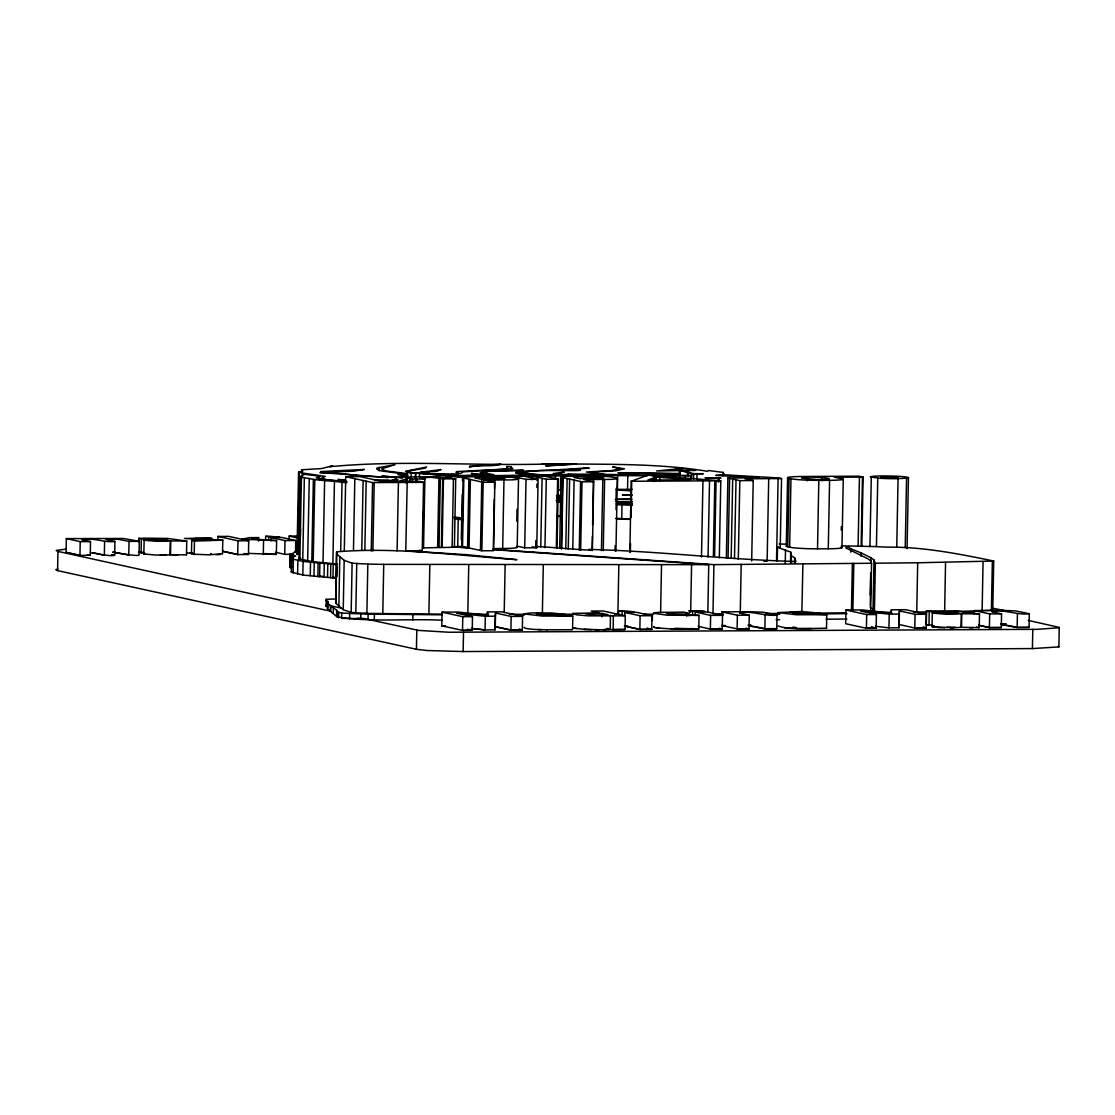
<?xml version="1.0" encoding="UTF-8"?>
<svg xmlns="http://www.w3.org/2000/svg" width="1115" height="1115" viewBox="0 0 1115 1115"><rect width="100%" height="100%" fill="white"/><g stroke="black" fill="none" stroke-linecap="round" stroke-linejoin="round"><path stroke-width="1.5" d="M1028.253 620.4L1059.236 627.383L1058.888 646.909L1032.42 648.582L463.143 651.55L426.655 650.505L416.439 649.292L57.576 570.615L57.952 551.409L56.182 550.448L65.855 549.179M128.755 555.089C87.89 547.158 137.716 557.57 139.068 555.033L139.319 541.346L123.444 538.475L66.329 538.601L66.064 552.385L79.959 555.437L90.259 555.284M66.329 538.601L80.224 541.653L79.959 555.437L66.064 552.301M104.601 541.528L104.336 555.298C74.9 548.608 110.859 557.779 114.65 555.159L114.915 541.472C103.723 542.921 92.893 537.054 81.716 539.66L90.524 541.597L90.259 555.382L87.318 554.643M90.566 552.887L94.176 553.138M128.755 555.172L129.019 541.388L117.214 539.075L106.092 539.535L114.915 541.472M138.72 541.792L138.776 538.364L145.312 538.169L167.389 538.392L186.749 541.082L186.484 554.866M143.821 552.594L141.089 552.719L141.354 538.935L138.776 538.364M186.484 554.782L155.333 555.047L143.835 553.932L144.142 540.036L163.32 539.312L141.354 538.935M160.351 555.075L165.842 554.866M170.037 554.629L170.302 540.845L186.749 541.082M170.511 554.629L170.776 540.845M172.546 554.796L177.689 554.88M186.721 552.915L192.574 553.263M189.703 553.138L192.574 553.165M222.512 553.89L222.777 540.19L195.041 538.573L211.989 538.475L209.355 537.89L184.365 538.461L211.836 540.315L191.724 540.357L191.459 554.127L209.481 554.824L221.871 553.779M194.205 554.74L194.47 540.956L191.724 540.357M210.47 553.834L211.292 553.932M210.819 554.211L211.571 554.002M215.934 554.726L220.394 554.49M217.941 539.869L217.996 536.44L228.742 536.385L241.3 539.144L276.618 540.622L276.353 554.406L248.687 553.388M217.996 536.44L237.983 540.831L237.718 554.601L248.45 554.462L248.715 540.775L241.774 539.242M258.555 541.026L258.624 537.597L249.704 537.639L241.997 539.144M263.293 554.476L263.558 540.691M265.579 539.758L265.649 536.329L279.503 536.97L265.649 536.329M268.701 540.441L268.771 537.026M271.043 540.956L271.112 537.528L281.844 537.472L295.74 540.524L295.503 552.51M290.876 554.239L284.729 554.364L284.994 540.58L271.112 537.528M289.12 539.493L289.189 536.078L298.388 536.022M290.151 553.793L291.461 554.267L291.196 567.87L289.886 567.396L290.151 553.793C293.928 553.876 293.97 552.078 295.545 551.535M289.886 567.396L290.374 553.625M290.221 567.66L290.485 554.057M335.685 578.183L302.848 575.019L291.322 572.148L291.837 557.598L295.67 556.106L291.461 554.267M293.134 558.211L293.203 554.81M293.12 572.887L293.37 559.284L291.572 558.545M299.308 472.3L297.733 554.462L296.98 554.294L298.569 472.133L302.806 471.241L301.343 469.791L321.482 468.579L332.702 465.763L329.803 466.711C404.257 459.589 479.673 466.516 554.476 463.798C605.403 464.593 657.334 463.06 707.523 471.297L708.541 470.53L723.133 472.398L723.064 475.812M297.607 573.877L297.872 560.26M337.413 564.065L311.796 561.556L298.945 558.74L300.52 476.593L304.562 474.321L318.458 476.035L319.587 476.272L319.517 479.701M299.879 559.033L301.454 476.872M300.339 537.193L300.506 528.635M301.454 479.004L301.524 475.575M302.235 476.384L302.304 472.955L298.569 472.133M302.764 559.939L304.339 477.778L300.52 476.593M302.848 575.019L303.099 561.416L293.37 559.284M307.67 560.65L309.259 478.502L304.339 477.778M310.263 575.758L310.528 562.155M311.796 561.556L313.371 479.408L309.259 478.502M313.204 561.709L314.778 479.561M313.97 576.134L314.235 562.531L303.099 561.416M317.873 576.594L318.123 562.991L314.235 562.531M319.629 576.734L319.88 563.131M323.029 562.768L324.618 480.621L313.371 479.408M324.019 577.068L324.284 563.465M442.028 620.205C407.268 618.477 371.351 622.449 337.106 616.916L327.503 608.748L327.671 606.685L326.165 606.365L326.249 599.312L335.49 598.95M327.531 577.333L327.796 563.73L318.123 562.991M327.503 608.748L327.768 601.306L326.277 600.985L326.249 599.312M327.615 607.243L327.768 601.306M330.556 577.626L330.807 564.023L327.796 563.73M330.277 610.853L330.388 605.473M332.869 563.493L334.444 481.346L324.618 480.621M332.967 577.946L333.232 564.343L330.807 564.023M333.274 613.125L333.385 607.745M406.487 482.586L406.682 472.314L466.53 477.248L407.393 472.272L405.776 550.88L466.6 554.671L516.872 559.674C457.052 555.479 396.006 546.921 336.619 551.841L335.768 603.299L343.239 609.682L351.169 612.47L366.891 613.403L442.418 614.142M335.768 603.299L336.619 551.841M337.078 576.594L337.274 566.392M336.591 615.633L336.688 610.253L327.601 603.368M337.106 616.916L336.688 610.253M338.612 617.724L338.723 612.344L337.218 611.536M338.876 605.961L339.824 556.664M340.702 550.74L342.012 482.279L334.444 481.346M338.723 612.344L341.706 612.999L341.608 618.379L364.744 618.672L418.515 630.407L449.024 632.247L1037.466 629.334L1059.25 627.703M343.239 609.682L344.173 560.371L336.702 553.988M344.284 551.284L345.72 476.704L360.117 476.621L382.543 481.541L419.129 481.346L423.547 482.321L422.237 550.796L405.776 550.88M349.58 618.839L349.692 613.459L341.706 612.999M351.169 612.47L352.117 563.173L344.173 560.371M353.469 549.807L354.835 478.697M355.797 612.79L356.744 563.493L352.117 563.173M361.79 549.793L363.114 480.509M360.675 619.229L360.772 613.849L349.692 613.459M364.87 549.653L366.18 481.192M366.891 613.403L367.825 564.106L356.744 563.493M368.006 619.382L368.117 614.003L364.842 613.292M371.253 551.061L372.563 482.586L345.72 476.704M372.898 551.047L374.208 482.586M374.292 619.522L374.403 614.142L442.139 614.825M379.156 470.948L379.225 467.519L394.905 464.76L381.511 468.816L385.372 470.851L405.86 473.457M382.793 613.682L383.741 564.371L708.75 564.664L707.83 612.26M397.107 550.921L398.417 482.447M405.553 482.739L405.609 479.325L400.522 480.607L399.686 481.373L400.438 482.502M406.905 482.879L407.073 477.373L408.968 476.927L440.035 476.802L455.714 478.809L454.404 547.27L422.766 547.869M407.672 481.513L407.073 477.373M409.999 482.028L410.055 478.558M411.073 477.973L411.17 472.76L405.567 471.241L426.571 467.046L425.08 468.189L407.351 471.199L411.101 472.871M412.313 482.53L412.383 479.06L407.742 478.042M412.787 620.024L412.898 614.644M415.797 482.516L415.867 479.046M416.662 482.502L416.717 479.046M419.435 477.053L419.505 473.582M416.439 649.292L416.815 630.087M423.129 527.311L423.435 511.729M423.547 548.273L424.885 479.004L419.909 477.805L431.463 477.332L443.463 478.879L455.714 478.809M428.885 614.086L429.832 564.775M437.624 547.256L438.962 477.889M439.031 547.465L440.355 478.196M441.373 547.172L442.683 478.697M442.153 547.34L443.463 478.879M522.573 616.372L501.848 611.828L487.478 611.912L487.311 615.187L458.446 612.065L442.056 612.149L441.791 625.836L462.516 630.379L472.23 630.337L472.495 616.637L456.648 613.166L485.332 616.261L495.283 616.205L495.534 613.013L511.172 616.442L522.573 616.372L522.308 630.073L510.907 630.128L495.269 626.7L495.534 613.013M447.812 477.485L447.882 474.056L458.112 474.446L450.739 474.363L449.052 475.269L452.021 475.91L478.14 474.851L471.408 473.373L481.987 474.851L479.506 475.575L493.471 475.868L446.125 476.063M452.119 547.284L453.443 478.823M457.694 474.948L457.763 471.534L504.147 469.164L507.869 468.579L507.046 466.502L510.795 466.753L512.858 468.69L463.269 471.854L460.258 473.736L455.91 472.203L457.763 471.534M457.694 547.13L458.223 519.339L454.92 518.796M461.317 539.576L462.181 494.544M462.446 480.69L462.516 477.22L465.972 476.663A23.276 1.617 1.1 0 1 478.265 476.244L492.691 476.258A23.624 1.645 1.1 0 1 501.346 476.551L503.994 476.69A22.857 1.589 1.1 0 1 513.75 477.61L517.625 478.433A21.84 1.519 1.1 0 1 516.147 479.52A22.481 1.575 1.1 0 1 511.102 479.882L484.83 480.049L494.851 482.238L493.541 550.712L481.847 550.768L469.067 547.967L454.07 546.935L467.575 547.646L468.885 479.171M467.575 547.646L461.847 546.378L463.157 477.917M462.544 546.545L463.854 478.07L462.544 477.192M442.056 612.149L462.781 616.693L462.516 630.379L472.244 630.24L467.478 629.292M463.143 651.55L463.506 632.344M467.798 614.254L468.746 564.943M469.067 547.967L470.377 479.506M477.805 477.373L477.875 473.945M481.666 480.732L481.736 477.262L502.057 477.778A13.673 0.948 1.1 0 1 504.83 478.558L480.565 479.115L475.394 477.973M480.44 550.462L481.75 482.001M482.656 474.879L482.725 471.45L484.133 471.171L523.423 470.237L488.091 471.394L485.109 473.15L493.945 474.697L488.732 475.548L487.004 475.297L489.053 474.642L479.952 473.122L482.725 471.45M481.847 550.768L483.157 482.307L463.854 478.07M483.436 480.704L483.506 477.234M484.063 474.6L484.133 471.171M484.955 480.69L485.025 477.22M495.032 629.822L485.067 629.961L485.332 616.261M488.928 480.677L488.983 477.206M487.408 615.341L487.478 611.912M492.621 480.718L492.691 477.234M493.374 547.242L494.293 499.311M494.503 489.039L494.642 480.105M495.283 616.205L495.018 629.905L495.269 626.616L510.907 630.045L522.308 629.989L519.13 629.278M493.332 548.566L502.67 548.524L503.98 480.049M504.217 612.609L505.137 565.012M506.823 470.405L507.046 466.502M510.726 470.182L510.795 466.753M510.907 630.128L511.172 616.442M516.803 521.221L517.039 509.234M517.193 547.298L518.517 478.823M524.691 547.813L526.015 479.352L511.701 476.203L523.771 476.147L538.085 479.283L536.761 547.758L524.691 547.813L516.998 546.127M524.106 627.285C523.799 629.919 551.841 629.752 537.751 629.585M531.897 479.548L531.966 476.091L544.036 476.021L558.35 479.157L557.012 548.441M532.343 479.603L532.413 476.189M535.757 545.681L535.855 540.538M536.872 487.478L536.942 484.049M537.012 480.635L537.068 477.206M562.113 476.509L588.553 475.729A23.694 1.659 1.1 0 1 600.177 476.049L602.825 476.189A22.913 1.603 1.1 0 1 611.215 476.913L616.456 477.931A21.84 1.519 1.1 0 1 614.978 479.032A22.481 1.575 1.1 0 1 609.933 479.394L583.661 479.548L593.682 481.75L592.372 550.211C575.187 549.597 557.918 547.702 540.761 546.768L542.071 478.307M542.35 614.254L543.298 564.957M544.956 547.688L546.28 479.227L531.966 476.091M572.817 615.996L542.447 616.079L523.897 613.891L530.907 612.929L551.8 612.971L566.476 614.616L539.13 614.755L572.817 615.996L572.553 629.696L546.935 629.808M555.395 479.436L555.465 476.007L567.633 475.534M556.329 547.632L557.639 479.171M560.427 489.499L560.678 475.812M559.688 548.064L561.054 476.913M561.319 548.733L562.685 477.582A22.244 1.547 1.1 0 1 562.113 476.509M561.639 548.803L563.005 477.652M565.779 548.719L567.131 478.544M568.26 549.263L569.612 479.088M572.789 548.552L574.1 480.077M572.887 627.759L576.357 628.539L574.392 628.163M579.27 549.974L580.581 481.499M580.678 550.28L581.988 481.805L562.685 477.582M591.438 629.585C567.577 628.888 611.271 630.059 595.159 629.654M592.107 550.615L592.4 536.468M592.609 524.635L593.473 479.603M601.445 550.559L602.811 479.561M601.947 616.832L602.016 613.417L585.389 613.835L596.26 615.271L608.107 614.755L602.016 613.417M603.243 550.685L604.609 479.534M599.048 629.752L625.027 629.529L625.292 615.842L603.187 610.992L591.257 611.062L599.549 612.874L572.622 613.389L576.622 614.839L588.149 615.856L625.292 615.842M610.476 615.271L610.212 628.958L603.424 629.682M613.111 629.599L613.375 615.898M615.062 550.824L615.159 545.611M616.024 500.496L616.261 488.342M616.051 509.722L616.149 504.593L632.358 505.332M615.94 551.214L617.348 478.321M647.244 475.743L617.682 475.617L617.417 489.318L632.317 489.415M618.839 564.929L617.891 614.226L614.449 614.226M618.63 614.49L618.686 611.062L634.031 611.759L618.686 611.062M630.365 518.963L621.738 518.642L622.003 504.942M622.086 615.243L622.156 611.828M624.679 615.814L624.735 612.4L636.623 612.33L651.996 615.703L651.731 629.39L639.857 629.459L624.484 626.086L627.87 626.072M627.55 489.401L627.801 475.715M629.85 552.273L631.215 481.262L647.801 475.199L720.792 480.788L719.314 557.807M630.351 552.232L630.519 543.549M631.02 517.513L631.717 481.081M647.132 628.303L651.745 629.306L639.857 629.376L640.121 615.759L624.735 612.4M653.474 481.471L653.529 478.042M652.303 620.553L652.4 615.173L648.986 615.173M655.118 480.886L655.188 477.457M653.529 627.174L654.923 627.647L653.738 626.602M656.233 480.495L656.303 477.067L690.45 479.798L647.857 480.063L656.303 477.067M659.662 480.76L659.718 477.345M659.787 628.289L657.07 627.954L675.788 629.222L698.784 628.985L674.896 628.316M660.61 612.511L661.529 564.915M671.216 629.097L675.788 629.222M679.356 475.617L679.453 470.474L689.53 472.495L679.453 470.474M679.997 475.757L680.094 470.614M680.638 629.292L685.781 629.208M684.694 479.157L684.763 475.729L691.648 475.548L691.579 478.976M687.453 475.952L687.523 472.537M688.178 476.133L688.248 472.718L697.042 474.321L696.945 479.464M686.826 616.219L686.896 612.804L683.899 612.135L658.115 612.414A20.655 1.436 1.1 0 0 653.404 613.208L667.188 615.215L699.049 615.382L698.784 629.069L690.952 628.525M691.133 479.129L691.202 475.701M689.112 615.828L689.209 610.699L704.555 611.396L689.209 610.699M690.659 612.358L691.579 564.747M693.6 479.255L693.697 474.112L688.248 472.718M692.596 614.881L692.666 611.452M695.189 615.452L695.258 612.024L707.147 611.968L722.52 615.341L722.255 629.027L710.367 629.083L698.074 626.309M701.488 557.082L702.952 480.886M708.053 557.054L709.516 480.844M710.367 629.083L710.631 615.396L695.258 612.024M713.377 556.134L714.813 480.816M712.973 613.933L713.921 564.636L492.663 549.291M714.604 556.12L716.053 480.816M718.311 481.861L718.381 478.391M718.994 481.833L719.05 478.363L720.959 478L705.098 477.778L719.05 478.363M721.935 615.313L722.004 611.884L748.555 611.675L763.273 612.233L777.016 615.048L776.751 628.749L764.862 628.804L749.754 626.128M726.353 557.835L727.886 478L759.287 477.847L715.732 475.408L722.478 474.669L778.814 477.973L781.545 478.572L780.235 547.047L776.793 547.061L790.716 552.134L791.58 562.754M728.067 558.211L729.6 478.377M731.189 557.793L732.694 479.06M734.492 558.517L736.012 479.785M722.004 611.884L737.377 615.257L737.113 628.944L749.001 628.888L749.266 615.187L739.58 613.069C752.207 610.114 764.402 616.734 777.016 615.048M738.311 559.354L739.83 480.621L727.886 478M740.276 612.01L741.182 564.399L871.554 563.256L870.648 610.853M751.677 560.998L753.224 480.551L745.057 478.767L781.545 478.572M751.803 626.226L753.559 626.309M755.022 626.644L764.862 628.721L776.751 628.651M764.862 628.804L765.127 615.118M764.123 561.221L767.134 560.789L768.709 478.642M776.528 560.664L778.103 478.586M777.253 560.817L777.517 547.214M785.253 563.284L785.518 549.681M826.508 628.275C811.72 628.093 789.894 630.351 778.061 625.961M786.284 546.085L787.594 477.61M863.121 477.081L834.368 477.234L843.274 479.046L841.964 547.716A22.481 1.575 1.1 0 1 839.957 548.245A21.84 1.519 1.1 0 1 828.278 548.789L817.518 548.831A22.857 1.589 1.1 0 1 803.176 548.496L800.528 548.343A23.694 1.659 1.1 0 1 792.11 547.618L787.748 546.754L789.072 478.293A23.276 1.617 1.1 0 1 788.709 477.206L791.441 476.872A22.244 1.547 1.1 0 1 803.678 476.481L859.038 476.189L863.121 477.081L861.784 546.462M787.706 628.01L784.333 627.62M789.643 547.2L790.967 478.725L789.072 478.293M790.521 562.336L790.716 552.134M791.176 563.019L791.329 554.531M791.692 628.247L787.72 627.912M794.591 562.936L794.688 557.835L791.706 555.967M795.288 563.298L795.343 559.897M796.138 628.442L811.316 628.553M826.508 628.372L826.773 614.672L793.072 613.431L820.431 613.278L801.88 611.508L802.912 563.967M807.246 480.844L807.316 477.373C805.365 475.882 840.069 478.405 825.783 479.325A13.673 0.948 1.1 0 1 816.013 479.436L801.88 478.14A11.011 0.767 1.1 0 1 807.302 477.373M817.518 548.831L818.828 480.37L829.588 480.328A21.84 1.519 1.1 0 0 841.254 479.771A22.481 1.575 1.1 0 0 843.288 479.241M822.09 480.774L822.159 477.29M828.278 548.789L829.588 480.328M841.268 530.001L841.337 526.573M926.467 614.267L905.756 609.724L891.373 609.793L891.206 613.069L862.341 609.947L845.951 610.03L845.7 623.731L866.411 628.275L876.139 628.219L876.404 614.532L860.543 611.048L889.226 614.156L899.192 614.1L899.429 610.895L915.067 614.323L926.467 614.267L926.217 627.968L914.802 628.024L899.164 624.498L899.429 610.895M850.745 552.162L850.801 548.761L848.167 546.866L846.201 547.117L845.797 547.897L868.083 558.908L871.094 561.263L871.554 563.256M851.442 611.048L852.362 563.451M852.891 611.034L853.811 563.437M858.104 546.378L859.428 477.095M861.128 546.462L862.466 477.081M861.142 556.343L861.198 552.942L850.801 548.761M845.951 610.03L866.676 614.574L866.411 628.275L876.139 628.135L871.386 627.09M869.951 546.629L871.289 477.359M870.258 595.159L870.676 573.054M870.871 562.852L870.968 557.765L861.198 552.942M870.244 605.459L870.871 573.166M873.965 611.438L873.045 609.278L873.993 559.981L870.968 557.765M874.453 610.811L875.359 563.214L873.993 559.981M953.144 611.577L992.768 610.337L993.716 561.04C961.019 554.28 927.861 547.73 894.397 547.158A19.053 1.324 1.1 0 1 879.833 546.824L876.446 546.601L877.756 478.14M899.164 624.498L898.927 627.787L888.962 627.843L889.226 614.156M891.303 613.222L891.373 609.793M896.753 547.117L898.063 478.656M898.927 627.787L899.192 614.1M905.227 547.507L906.551 478.224A19.053 1.324 1.1 0 0 892.99 476.077A19.053 1.324 1.1 0 0 870.425 477.053L881.143 478.349A19.053 1.324 1.1 0 0 895.707 478.697L906.593 478.224M907.066 548.692L908.432 477.582M914.802 628.024L915.067 614.323M913.352 612.107L916.739 612.079L917.687 562.782L993.716 561.04M976.615 627.076L979.221 627.675L979.472 613.975L955.485 610.853L926.384 610.978L926.133 624.665L932.001 625.083M926.384 610.978L929.241 611.605L928.99 625.292L926.133 624.581M929.241 611.605L953.548 612.024L932.321 612.818L932.029 626.741L953.506 627.787L950.301 627.829M932.851 627.006C930.565 625.78 938.161 625.961 932.056 626.505M939.666 627.689L932.865 626.923M944.628 611.717L945.562 562.42M944.74 627.87L939.666 627.606M953.506 627.87L961.019 627.327L961.283 613.71L979.472 613.975M979.221 627.592L961.548 627.313L961.799 613.71M969.493 627.787L972.949 627.703M974.245 613.989L974.301 610.574L1000.866 610.351L1015.584 610.909L1029.312 613.724L1029.047 627.424L1017.159 627.48L1002.064 624.721L1004.113 624.818M982.12 611.104L983.068 561.807M1029.312 613.724C1016.699 615.41 1004.504 608.79 991.89 611.759L1001.563 613.877L1001.298 627.564L989.423 627.634L989.674 613.933L974.301 610.574M991.402 610.699L992.35 561.403M1007.319 625.334L1017.173 627.397L1029.047 627.341M1017.159 627.48L1017.424 613.794M1032.42 648.582L1032.797 629.376M723.133 472.398L723.997 473.75L723.245 474.934L724.346 475.255M143.835 554.03L144.713 553.542M222.777 540.19L194.47 540.956M291.322 572.148L291.572 571.201M298.945 558.74L299.949 557.737M448.578 475.854L444.272 474.488L423.811 473.541L426.641 472.272L428.885 472.774C429.47 475.798 443.408 473.304 447.882 474.056M319.587 476.272L316.27 477.861L324.27 479.757L346.654 481.805M392.898 482.335L395.518 481.875L393.846 481.053L398.041 479.757L396.118 481.136L397.888 481.959L395.49 482.265M296.98 554.294L299.559 553.57M379.225 467.519L376.842 468.091L376.912 469.276L381.302 470.92L407.156 474.307M290.109 567.228L291.782 566.964M57.882 569.082L55.806 569.667L57.576 570.615M653.78 475.52L657.78 475.394M258.624 537.597L251.474 538.977L276.618 540.622M606.435 628.679L607.842 628.442M327.253 604.581L326.151 604.692L326.165 606.365M170.302 540.845L166.107 541.165A15.178 1.059 1.1 0 1 155.598 541.263L144.1 540.245M961.283 613.71L956.628 614.072A16.795 1.171 1.1 0 1 945.004 614.184L932.279 613.055M406.919 476.439L399.254 476.899L407.003 476.328M406.682 472.314L407.393 472.272M405.344 477.666L407.909 477.541M461.847 546.378L453.777 546.698M141.103 552.636L143.821 552.51M558.42 490.182L561.849 490.07M141.786 551.967L138.511 552.148L141.089 552.719M826.773 614.672L796.403 614.755L777.852 612.567L801.88 611.508M955.527 627.174L946.956 627.174M974.231 612.344L962.691 612.525M454.39 476.663L485.304 476.663M494.279 476.649L519.576 476.579M555.465 476.007L484.663 475.812L584.302 474.14L691.648 475.548M916.739 612.079L926.579 611.954M502.67 548.524L509.792 548.357A22.481 1.575 1.1 0 0 514.837 547.995A21.84 1.519 1.1 0 0 516.329 546.894M875.359 563.214L917.687 562.782M817.309 613.111L846.299 612.804M876.111 612.497L891.345 612.344M771.162 614.379L779.664 614.295M820.933 613.905L846.982 613.654M886.927 613.264L892.139 613.222M918.189 612.971L926.872 612.888M776.165 619.703L779.566 619.675M826.048 619.229L846.884 619.034M559.967 495.715L556.51 495.757L559.869 495.938M713.921 564.636L741.182 564.399M714.687 613.919L723.203 613.849M765.963 613.529L779.678 613.431M579.814 475.046L617.682 475.617M412.383 479.06L424.885 479.004M526.015 479.352L538.085 479.283M546.28 479.227L558.35 479.157M372.563 482.586L423.547 482.321M739.83 480.621L753.224 480.551M631.215 481.262L720.792 480.788M483.157 482.307L494.851 482.238M581.988 481.805L593.682 481.75M616.595 490.084L631.048 490.753M632.358 495.004L622.407 495.06L631.438 495.367M557.291 497.959L560.511 497.945M616.525 499.158L631.982 499.074M615.257 499.506L631.452 499.422M615.564 501.792L632.149 501.708M616.86 502.043L632.107 501.973M631.94 504.008L616.428 503.924M80.224 541.653L90.524 541.597M129.019 541.388L139.319 541.346M237.983 540.831L248.715 540.775M284.994 540.58L295.74 540.524M763.747 560.817L767.134 560.789M685.614 614.086L688.958 614.058M714.771 614.853L723.412 614.811M462.781 616.693L472.495 616.637M640.121 615.759L651.996 615.703M710.631 615.396L722.52 615.341M737.377 615.257L749.266 615.187M866.676 614.574L876.404 614.532M989.674 613.933L1001.563 613.877M721.74 625.585L725.14 625.473M613.111 629.515L625.041 629.445M710.367 628.999L722.255 628.944M749.001 628.804L737.113 628.86L721.74 625.487M914.802 627.926L926.217 627.87L923.025 627.174L926.217 627.968M1001.312 627.48L989.423 627.55L978.663 625.181M509.388 614.309L525.012 614.281M556.803 495.339L561.737 495.339M561.235 614.254L573.249 614.24M643.508 614.226L653.752 614.212M515.618 615.173L524.203 615.173M565.375 615.173L572.246 615.173M652.359 475.757L684.763 475.729M375.769 480.189L391.226 480.384L396.508 478.753L391.672 480.941L393.135 481.429L388.285 480.454L374.515 480.426M474.725 614.254L488.593 614.281M692.471 473.624L703.342 473.708L691.635 473.917M679.244 473.861L622.407 472.955L626.24 474.028L618.003 472.69L679.634 473.499M632.344 503.813L615.968 503.618M446 476.621L452.704 476.663M484.844 615.104L488.245 615.132M1000.601 623.954L1006.204 623.996L1000.601 624.038M748.29 625.278L751.092 625.292M748.29 625.362L751.092 625.39M698.088 479.868L705.99 479.952M686.896 612.804L666.449 613.417L675.16 614.713L699.049 615.382M367.825 564.106L383.741 564.371M557.904 498.837L561.319 498.893M512.51 475.673L519.325 475.812M360.772 613.849L374.403 614.142M841.435 545.82L876.446 546.601M557.556 499.074L560.957 499.158M556.566 497.652L561.305 497.778M542.183 629.682L546.935 629.905M779.106 543.981L785.866 544.176M557.751 500.914L561.11 501.025M518.949 475.993L503.938 475.715L505.234 475.812M631.229 490.433L616.274 489.61M557.57 496.217L562.016 496.37M556.218 500.468L561.333 500.663M616.302 518.865L629.738 519.395M346.793 481.652L326.751 479.673L321.817 477.889L325.273 476.398L302.304 472.955M567.716 475.394L564.469 475.241L568.497 475.575M540.761 546.768L535.604 546.475M357.204 618.254L364.744 618.672M693.697 474.112L697.042 474.321M615.884 518.28L621.738 518.642M453.749 517.597L462.321 518.127M264.617 553.542L276.353 554.406M557.639 516.357L560.873 516.593M454.836 517.221L459.533 517.555M556.845 501.959L561.904 502.321M556.58 515.66L561.639 516.022M492.732 549.611L708.75 564.664M584.525 629.376L576.371 628.442M407.992 475.171L397.916 474.474L407.449 475.534M342.012 482.279L346.779 482.67M333.232 564.343L337.315 564.692M547.744 475.422L526.336 473.986L516.134 471.701C539.465 470.642 561.333 469.736 584.399 468.077L583.647 467.91L589.208 468.189L558.587 470.335L580.455 470.265L576.845 470.6L540.329 470.488L522.391 471.784L531.409 474L549.026 475.394M345.845 480.83L338.012 479.436L345.079 480.133M875.47 626.296L888.962 627.843M317.859 575.842L322.779 576.371M471.575 628.414L485.067 629.864M471.575 628.498L485.067 629.961M332.618 577.096L335.643 577.472M792.821 627.118L796.054 627.536M458.223 519.339L462.739 519.925M608.72 475.534L586.351 472.021L612.163 470.544L619.717 468.621L612.623 466.892L624.525 468.816L615.647 470.837L590.476 472.119L611.564 475.617M654.923 627.564L657.07 628.038M992.573 608.26L1003.862 610.337M790.967 478.725L793.42 479.157A23.694 1.659 1.1 0 0 801.838 479.882L804.486 480.021A22.857 1.589 1.1 0 0 818.828 480.37M528.454 475.436L515.66 472.83L525.806 475.45M978.649 625.278L989.423 627.634M592.372 550.211L588.804 549.43C657.725 551.047 727.245 559.646 795.859 561.5L794.688 557.835M532.245 546.754L536.761 547.758M871.386 627.188L876.139 628.219M419.282 550.141L422.237 550.796M745.768 628.177L749.001 628.888M719.175 628.261L722.255 629.027M289.189 536.078L297.51 537.904M647.132 628.386L651.731 629.39M624.484 626.003L639.857 629.376M275.475 552.246L284.729 554.364M244.283 553.542L248.45 554.462L244.283 553.639M222.735 551.228L237.718 554.517L222.735 551.326M519.13 629.376L522.308 630.073M111.709 554.601L114.65 555.256M341.455 608.163L330.876 605.849L330.765 611.215L57.952 551.409M840.933 547.117L841.964 547.716M1058.163 646.268L1058.888 646.909M870.021 607.062L873.045 609.278M787.761 546.754A23.276 1.617 1.1 0 1 786.633 545.876M475.352 477.973A11.011 0.767 1.1 0 1 481.764 477.262M415.602 473.192L415.505 478.419L415.672 473.206M362.445 469.68L353.232 471.255L326.779 471.826L359.211 475.659L388.145 477.485L319.935 472.551L328.813 473.039L320.646 471.589L364.396 469.443L362.445 469.68M469.945 466.154L469.485 467.213C479.715 464.188 490.6 467.255 500.872 464.23L469.945 466.154M440.815 469.54L436.871 471.338L420.118 472.384L440.815 469.54M880.962 477.039L898.035 477.429L880.962 477.039M561.221 474.544L553.277 473.568L564.19 472.063L558.253 473.722L561.221 474.544M536.399 613.585L552.455 614.156L536.399 613.585M790.354 612.246L806.396 612.832L790.354 612.246M567.925 474.46L582.392 474.865L567.925 474.46M574.42 477.15L574.169 477.234A10.746 0.753 1.1 0 0 574.225 477.485L579.396 478.614L603.661 478.056A13.673 0.948 1.1 0 0 600.887 477.29L580.567 476.76A11.248 0.781 1.1 0 0 576.678 476.899L575.939 476.955A10.983 0.767 1.1 0 0 574.42 477.15M682.854 468.439L670.115 470.209L695.746 470.349L656.637 470.962L682.854 468.439M402.543 477.75L382.083 476.091L402.543 477.75M576.455 464.077L546.392 465.931L545.639 465.763L571.103 464.216L542.113 463.952L576.455 464.077M155.696 539.967L154.455 540.134L168.295 540.399L155.696 539.967M945.116 612.734L943.736 612.929L959.053 613.222L945.116 612.734M445.08 625.738L441.791 625.752L445.066 625.822"/></g></svg>
